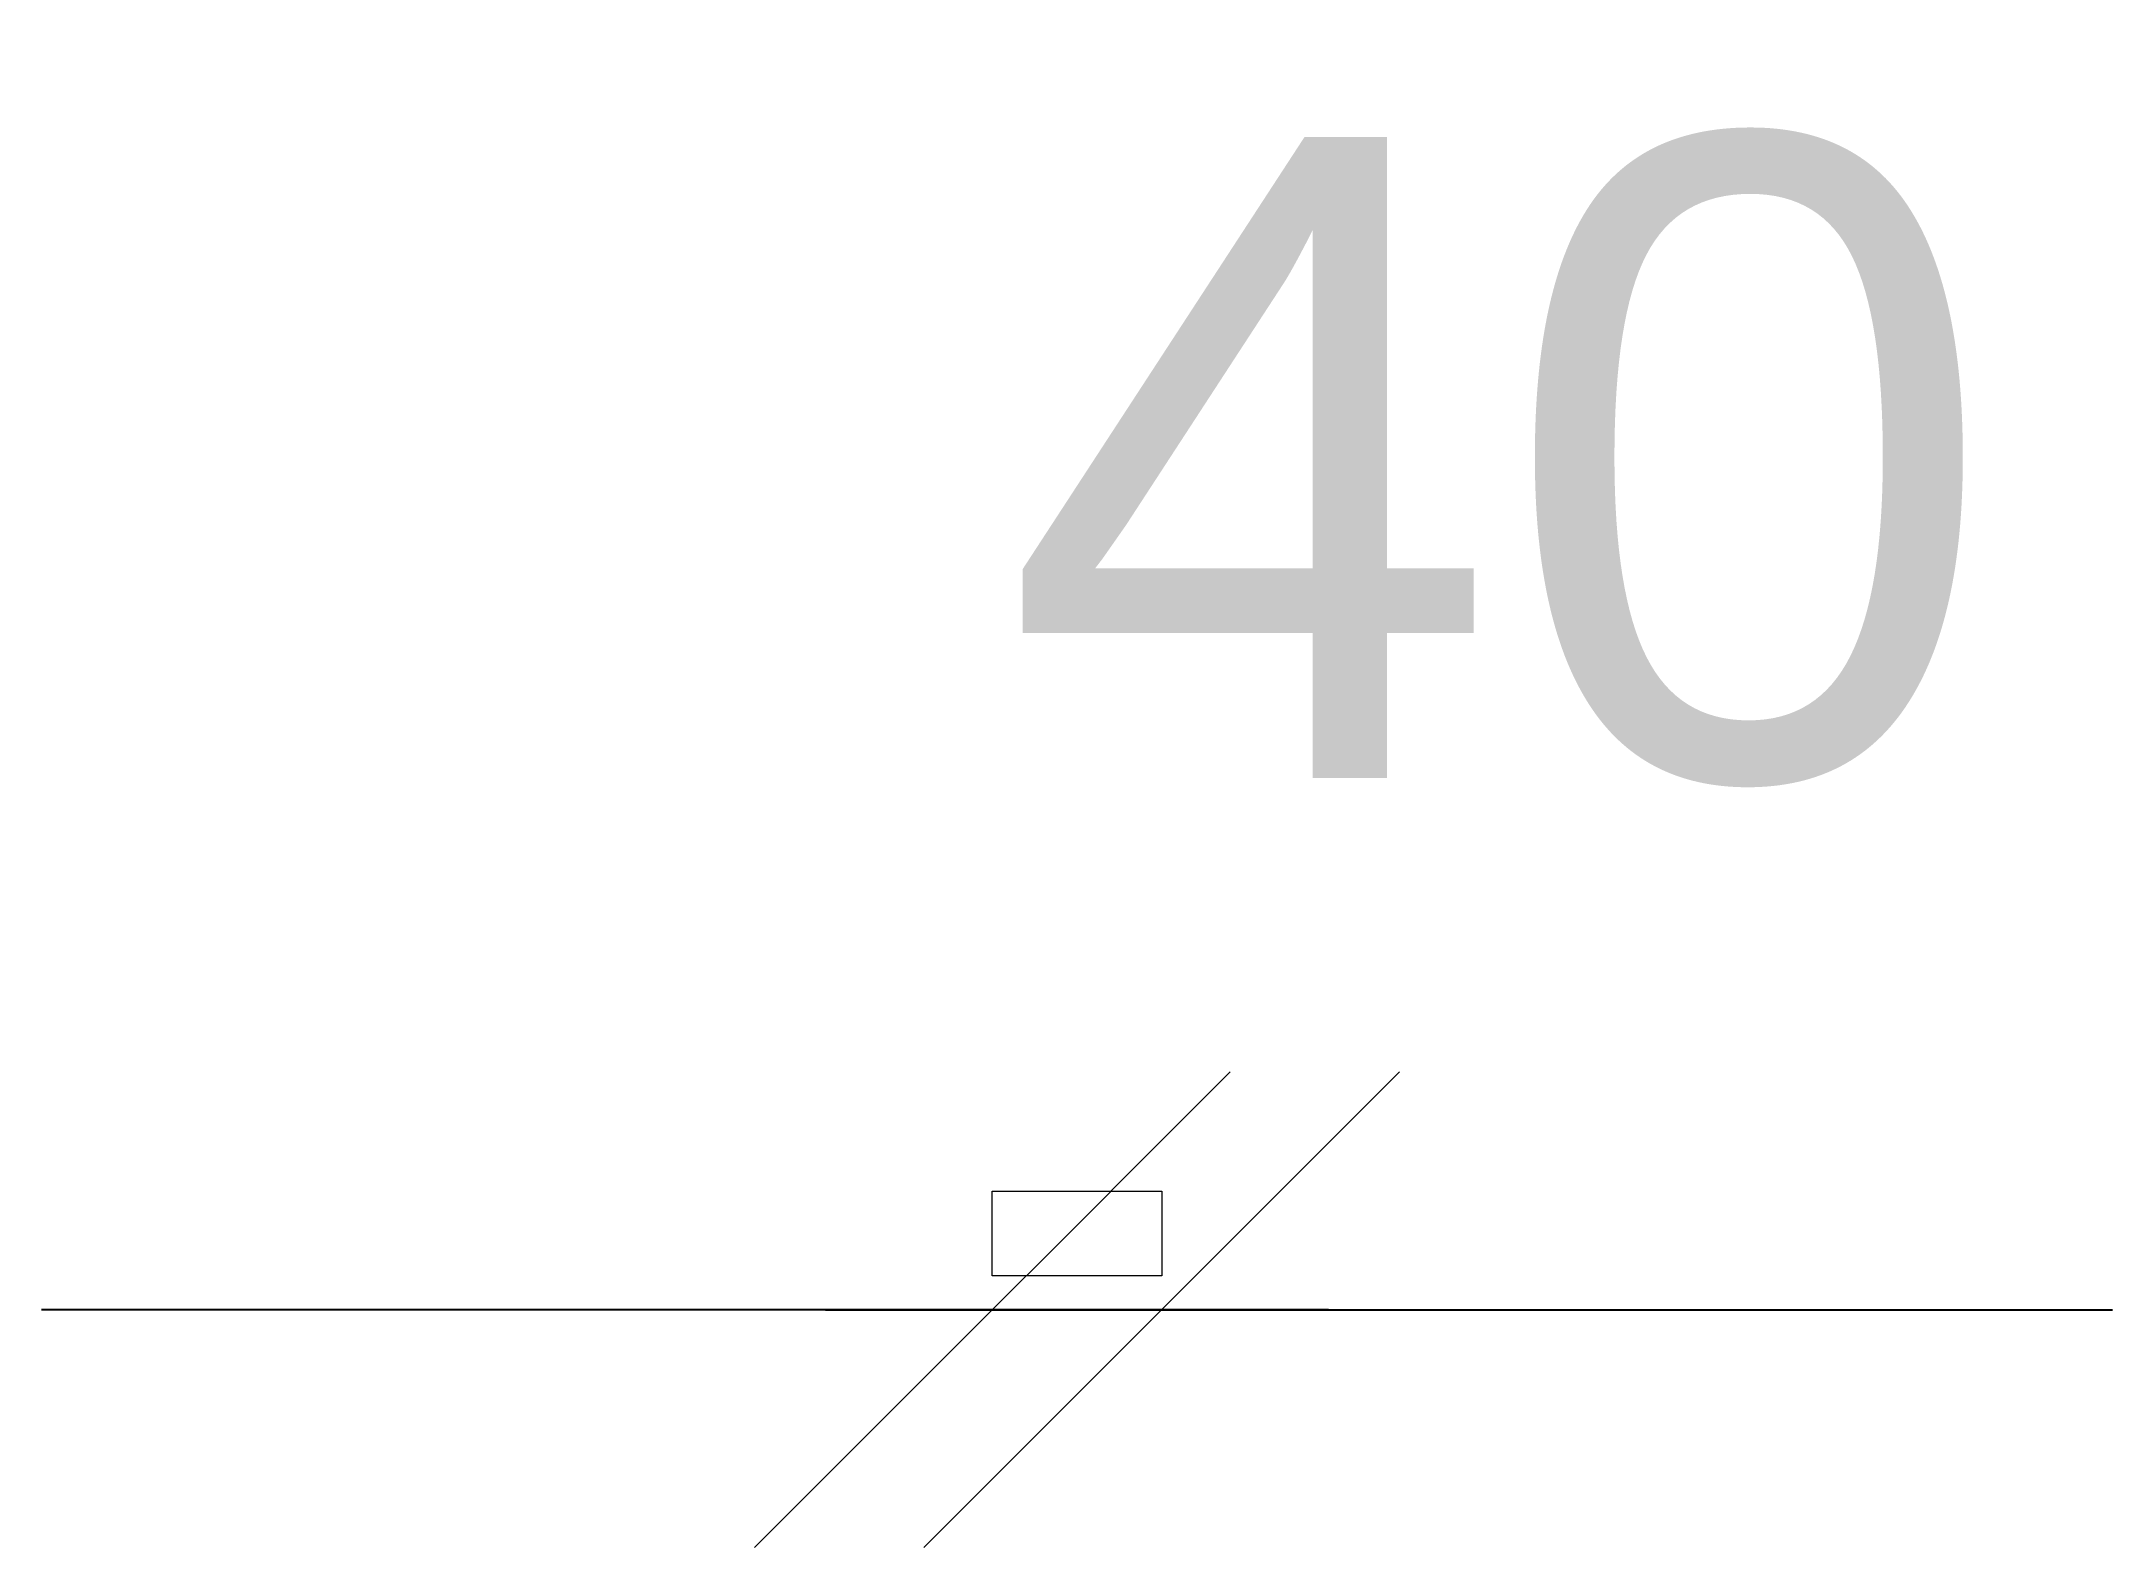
# Model space of a CAD drawing. Header units: millimetres. Extents: x -224 to 264, y -64 to 291.
import ezdxf

# ---------------------------------------------------------------- set-up
doc = ezdxf.new("R2010")
doc.units = ezdxf.units.MM
doc.header["$LTSCALE"] = 50
doc.header["$PDMODE"] = 1
doc.header["$PDSIZE"] = -2
doc.layers.add('Dimension', color=7, linetype='Continuous', lineweight=5)
doc.layers.add('None', color=7, linetype='Continuous', lineweight=5)
doc.styles.add('Arial', font='Arial.ttf')
doc.dimstyles.new('Arch', dxfattribs={"dimtxt": 151.308594, "dimasz": 112.241211, "dimexe": 158.75, "dimexo": 79.375, "dimgap": 79.375, "dimtad": 1, "dimdec": 0, "dimtxsty": 'Arial', "dimblk": 'VW_SLASH', "dimblk1": 'VW_SLASH', "dimblk2": 'VW_SLASH', "dimcen": 0, "dimdle": 79.375, "dimazin": 0, "dimtfac": 1, "dimtdec": 0, "dimtix": 1, "dimtmove": 0, "dimatfit": 0, "dimldrblk": 'VW_FILLEDARROW', "dimfxl": 1, "dimfrac": 2, "dimtolj": 1, "dimarcsym": 0})

# ---------------------------------------------------------------- blocks, each defined once
blk = doc.blocks.new('VW_SLASH')
at = {"color": 0, "linetype": 'ByBlock', "lineweight": -2, "transparency": 16777216}
blk.add_line((0.7072, 0), (-1, 0), dxfattribs=at)
at = {"color": 0, "linetype": 'Continuous', "lineweight": 20, "transparency": 16777216, "flags": 128}
blk.add_lwpolyline([(0.5001, 0.5001), (-0.5001, -0.5001)], dxfattribs=at)
blk = doc.blocks.new('*D1')
at = {"layer": 'Defpoints', "color": 0, "transparency": 33554687}
for p in [(0, 0), (40, 0), (0, -8)]:
    blk.add_point(p, dxfattribs=at)
at = {"layer": 'Dimension', "color": 0, "linetype": 'Continuous', "lineweight": -2, "transparency": 33554687}
for p, q in [((-112.24, -8), (-224.48, -8)), ((40, -8), (0, -8)), ((152.24, -8), (264.48, -8))]:
    blk.add_line(p, q, dxfattribs=at)
at = {"layer": 'Dimension', "color": 0, "lineweight": -2, "xscale": 112.2412109375, "yscale": 112.2412109375, "zscale": 112.2412109375}
blk.add_blockref('VW_SLASH', (0, -8), dxfattribs=at)
at = {"layer": 'Dimension', "color": 0, "lineweight": -2, "xscale": 112.2412109375, "yscale": 112.2412109375, "zscale": 112.2412109375, "rotation": 180}
blk.add_blockref('VW_SLASH', (40, -8), dxfattribs=at)
at = {"layer": 'Dimension', "color": 0, "lineweight": 5, "transparency": 33554687, "insert": (119.84, 192.03), "char_height": 151.309, "attachment_point": 5, "style": 'Arial'}
blk.add_mtext('\\A1;40', dxfattribs=at)
blk = doc.blocks.new('VW_FILLEDARROW')
at = {"linetype": 'Continuous', "lineweight": 0, "transparency": 16777216}
blk.add_hatch(color=0, dxfattribs=at).paths.add_polyline_path([(-1.4144, 0.379), (0, 0), (-1.4144, -0.379)])
at = {"color": 0, "linetype": 'Continuous', "lineweight": 5, "transparency": 16777216, "flags": 128}
blk.add_lwpolyline([(-1.4144, 0.379), (0, 0), (-1.4144, -0.379)], close=True, dxfattribs=at)

msp = doc.modelspace()

# ---------------------------------------------------------------- wipeouts: each hides what was drawn before it
at = {"color": 255, "linetype": 'Continuous', "lineweight": 5, "transparency": 33554687}
msp.add_wipeout([(0, 20), (40, 20), (40, 0), (0, 0)], dxfattribs=at).dxf.layer = 'None'

# ---------------------------------------------------------------- next in the draw order: linework, layer by layer
at = {"layer": 'None', "color": 7, "linetype": 'Continuous', "lineweight": 5, "transparency": 33554687, "flags": 128}
msp.add_lwpolyline([(0, 20), (40, 20), (40, 0), (0, 0)], close=True, dxfattribs=at)

# ---------------------------------------------------------------- next in the draw order: dimensions: what is measured, and where the dimension line sits
at = {"layer": 'Dimension', "color": 7, "linetype": 'Continuous', "lineweight": 5, "transparency": 33554687}
dim = msp.add_linear_dim(base=(0, -8), p1=(40, 0), p2=(0, 0), dimstyle='Arch', override={"dimpost": '<>', "dimtxsty": 'Arial', "dimse1": 1, "dimse2": 1, "dimtix": 0, "dimtmove": 2}, dxfattribs=at)
dim.commit()
dim.dimension.update_dxf_attribs({"geometry": '*D1', "text_midpoint": (119.84, 192.03), "dimtype": 160})

doc.saveas('drawing.dxf')
